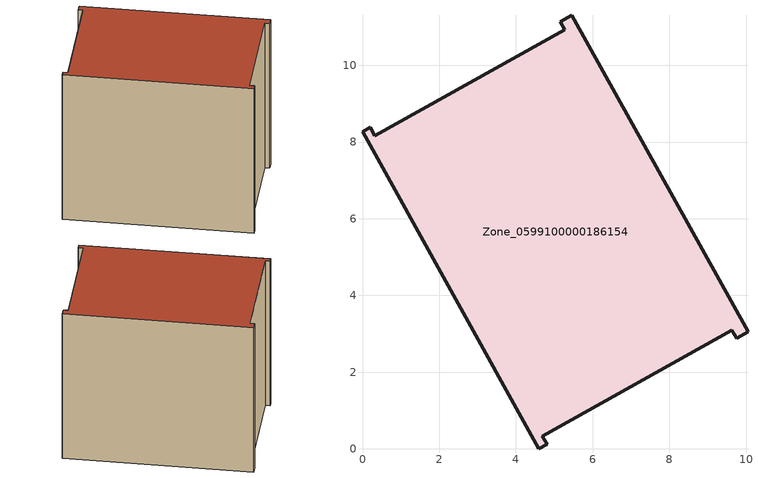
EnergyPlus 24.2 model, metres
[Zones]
Zone_0599100000186154
 floor ground (C_G): 5.46,11.31 10.05,3.05 9.75,2.88 9.63,3.09 4.69,0.33 4.81,0.12 4.59,0 0,8.27 0.2,8.38 0.32,8.17 5.27,10.93 5.15,11.14 z0
 wall outside (C_F): 4.59,0 4.81,0.12 4.69,0.33 9.63,3.09 9.75,2.88 10.05,3.05 5.46,11.31 5.15,11.14 5.27,10.93 0.32,8.17 0.2,8.38 0,8.27 4.59,0 z0:8.4
 roof outside (C_R): 5.15,11.14 5.27,10.93 0.32,8.17 0.2,8.38 0,8.27 4.59,0 4.81,0.12 4.69,0.33 9.63,3.09 9.75,2.88 10.05,3.05 5.46,11.31 z8.4
[BUILDING]
Pand.0599100000186154: North Axis=0; Terrain=City; Loads Convergence Tolerance Value=0.04; Temperature Convergence Tolerance Value=0.4; Solar Distribution=FullExterior; Maximum Number of Warmup Days=25; Minimum Number of Warmup Days=1
[Site:Location]
Rotterdam.The.Hague.AP_ZH_NLD Design_Conditions: Latitude=51.96; Longitude=4.45; Time Zone=1; Elevation=-4.5
[SITE:GROUNDTEMPERATURE:BUILDINGSURFACE]
18, 18, 18, 18, 18, 18, 18, 18, 18, 18, 18, 18
[MATERIAL] Thermal Absorptance=0.9; Solar Absorptance=0.7; Visible Absorptance=0.7
Name | Roughness | Thickness | Conductivity | Density | Specific Heat
G.TI.1965-1974 | MediumSmooth | 0.15 | 0.882353 | 540 | 1210
F.TI.1965-1974 | Rough | 0.3 | 0.697674 | 1920 | 840
R.TI.1965-1974 | MediumRough | 0.2 | 0.232558 | 1500 | 1000
[CONSTRUCTION]
C_G: G.TI.1965-1974
C_F: F.TI.1965-1974
C_R: R.TI.1965-1974
[ZONE]
Zone_0599100000186154: Type=1; Multiplier=1; Ceiling Height=Autocalculate; Volume=Autocalculate; Floor Area=autocalculate; Part of Total Floor Area=Yes
[ZONEINFILTRATION:DESIGNFLOWRATE]
Infil_Zone_0599100000186154: Zone or ZoneList or Space or SpaceList=Zone_0599100000186154; Schedule=AlwaysOn; Design Flow Rate Calculation Method=Flow/Area; Flow Rate per Floor Area=0.003; Constant Term Coefficient=1; Temperature Term Coefficient=0; Velocity Term Coefficient=0; Velocity Squared Term Coefficient=0
[HVACTEMPLATE:ZONE:IDEALLOADSAIRSYSTEM]
Zone_0599100000186154: Maximum Heating Supply Air Temperature=50; Minimum Cooling Supply Air Temperature=13; Maximum Heating Supply Air Humidity Ratio=0.0156; Minimum Cooling Supply Air Humidity Ratio=0.0077; Heating Limit=NoLimit; Cooling Limit=NoLimit; Dehumidification Control Type=ConstantSensibleHeatRatio; Cooling Sensible Heat Ratio=0.7; Dehumidification Setpoint=60; Humidification Control Type=None; Humidification Setpoint=30; Outdoor Air Method=None; Outdoor Air Flow Rate per Person=0.00944; Outdoor Air Flow Rate per Zone Floor Area=0; Outdoor Air Flow Rate per Zone=0; Demand Controlled Ventilation Type=None; Outdoor Air Economizer Type=NoEconomizer; Heat Recovery Type=None; Sensible Heat Recovery Effectiveness=0.7; Latent Heat Recovery Effectiveness=0.65
[ZONECONTROL:THERMOSTAT]
ThermostatControl_Zone_0599100000186154: Zone or ZoneList=Zone_0599100000186154; Control Type Schedule=DualSetpointControlType; Control 1=Thermostat_Zone_0599100000186154; Temperature Difference Between Cutout And Setpoint=0
[THERMOSTATSETPOINT:DUALSETPOINT]
Thermostat_Zone_0599100000186154: Heating Setpoint Temperature Schedule=HeatingSetpoint_Zone_0599100000186154; Cooling Setpoint Temperature Schedule=CoolingSetpoint_Zone_0599100000186154
[SCHEDULE:COMPACT]
HeatingSetpoint_Zone_0599100000186154: Through: 12/31, For: AllDays, Until: 24:00, 21
CoolingSetpoint_Zone_0599100000186154: Through: 12/31, For: AllDays, Until: 24:00, 24
DualSetpointControlType: Through: 12/31, For: AllDays, Until: 24:00, 4
AlwaysOn: Through: 12/31, For: AllDays, Until: 24:00, 1
